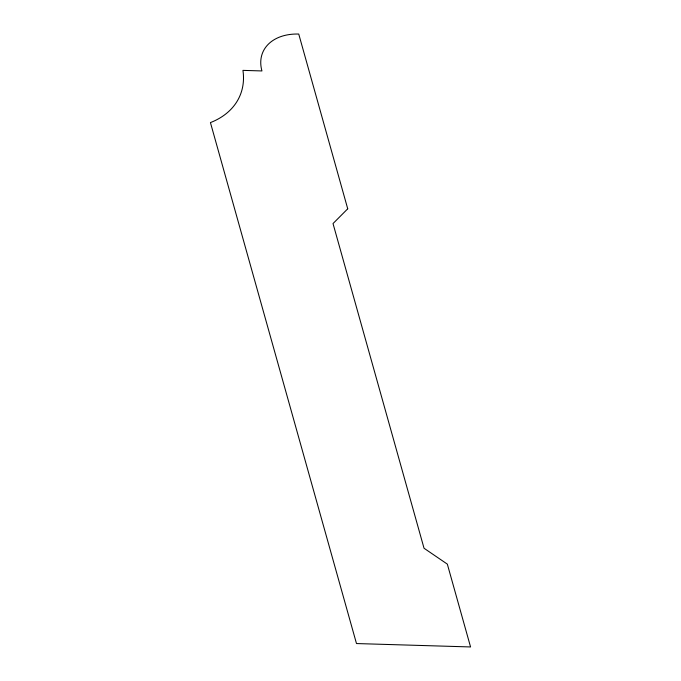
<?xml version="1.0" encoding="UTF-8"?>
<svg xmlns="http://www.w3.org/2000/svg" width="681" height="681" viewBox="0 0 681 681"><rect width="100%" height="100%" fill="white"/><g stroke="black" fill="none" stroke-linecap="round" stroke-linejoin="round"><path stroke-width="1.02" d="M347.727 208.803L333.018 223.564L424.033 548.248L447.34 564.132L470.562 646.95L356.486 643.554L210.438 122.589A89.041 62.303 23.3 0 0 242.938 70.373L261.947 70.943A50.803 35.54 23.3 0 1 298.738 34.05L347.727 208.803"/></g></svg>
